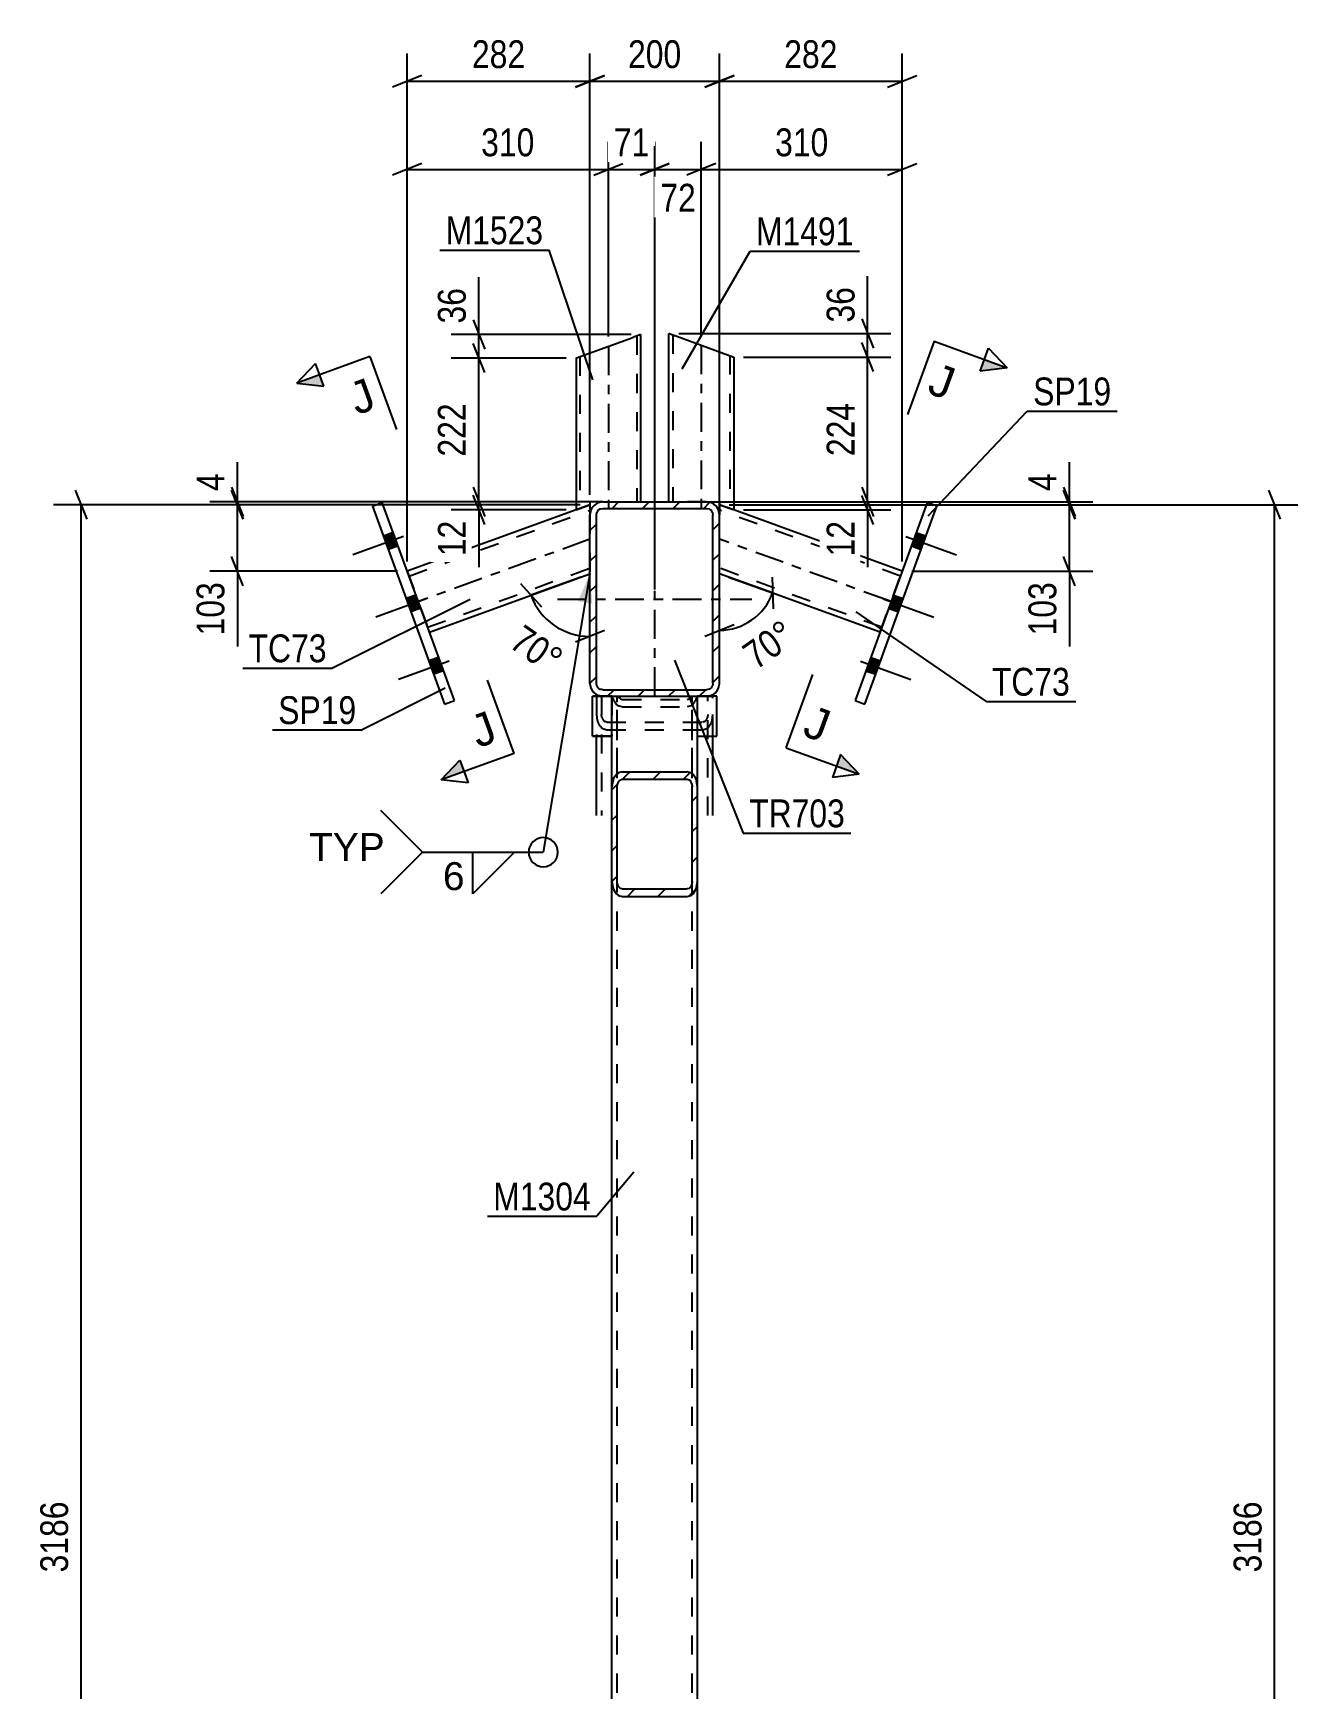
# Model space of a CAD drawing. Header units: millimetres. Extents: x -170 to 1019, y -677 to 164.
# Drawn here: x 110.1 to 240.2, y -506.6 to -336.2 of the extents above; entities that cross this region are included whole.
import ezdxf

# ---------------------------------------------------------------- set-up
doc = ezdxf.new("R2010")
doc.units = ezdxf.units.MM
doc.linetypes.add('DXK_LINE_DOT2', pattern=[3.9198, 1.9599, -1.9599])
doc.linetypes.add('DXK_LINE_DOT3', pattern=[5.9187, 2.979, -0.9799, 0.9799, -0.9799])
doc.styles.add('Arial', font='ARIAL.TTF', dxfattribs={"height": 0.2})
doc.styles.add('Arial Narrow', font='ARIALN.TTF', dxfattribs={"height": 0.2})

# ---------------------------------------------------------------- blocks, each defined once
blk = doc.blocks.new('Part-570387359-4447 - 4441')
at = {"color": 2, "linetype": 'Continuous'}
for p, q in [((165.97, -369.63), (171.77, -367.52)), ((172.57, -367.23), (171.77, -367.52)), ((172.57, -384.45), (172.57, -367.23)), ((165.91, -369.65), (165.97, -369.63)), ((165.91, -369.65), (165.91, -385.26)), ((167.34, -384.74), (165.91, -385.26)), ((168.67, -384.45), (167.34, -384.45)), ((167.34, -384.45), (167.34, -384.74))]:
    blk.add_line(p, q, dxfattribs=at)
at = {"color": 7, "linetype": 'DXK_LINE_DOT2'}
for p, q in [((172.17, -367.37), (172.17, -384.45)), ((166.31, -369.51), (166.34, -369.5)), ((166.31, -369.51), (166.31, -385.12)), ((168.67, -384.45), (172.57, -384.45))]:
    blk.add_line(p, q, dxfattribs=at)
at = {"color": 7, "linetype": 'DXK_LINE_DOT3'}
blk.add_line((169.24, -368.44), (169.24, -385.26), dxfattribs=at)
blk = doc.blocks.new('Bolt-570387359-4646 - 4441')
at = {"linetype": 'Continuous'}
for points in [[(200.91, -387.6), (200.41, -388.98), (201.41, -389.35), (201.92, -387.97)], [(200.91, -387.6), (200.41, -388.98), (201.41, -389.35), (201.92, -387.97)], [(200.91, -387.6), (200.41, -388.98), (201.41, -389.35), (201.92, -387.97)], [(198.58, -394.03), (198.07, -395.4), (199.08, -395.77), (199.58, -394.39)], [(198.58, -394.03), (198.07, -395.4), (199.08, -395.77), (199.58, -394.39)], [(196.24, -400.45), (195.74, -401.83), (196.74, -402.19), (197.24, -400.81)], [(196.24, -400.45), (195.74, -401.83), (196.74, -402.19), (197.24, -400.81)], [(196.24, -400.45), (195.74, -401.83), (196.74, -402.19), (197.24, -400.81)]]:
    blk.add_hatch(color=1, dxfattribs=at).paths.add_polyline_path(points)
at = {"color": 1, "linetype": 'Continuous'}
for p, q in [((199.85, -388), (205.05, -389.89)), ((199.85, -388), (205.05, -389.89)), ((199.85, -388), (205.05, -389.89)), ((200.91, -387.6), (201.92, -387.97)), ((200.91, -387.6), (201.92, -387.97)), ((200.91, -387.6), (201.92, -387.97)), ((200.41, -388.98), (201.41, -389.35)), ((200.41, -388.98), (201.41, -389.35)), ((200.41, -388.98), (201.41, -389.35)), ((197.51, -394.42), (202.71, -396.31)), ((197.51, -394.42), (202.71, -396.31)), ((198.58, -394.03), (199.58, -394.39)), ((198.58, -394.03), (199.58, -394.39)), ((198.07, -395.4), (199.08, -395.77)), ((198.07, -395.4), (199.08, -395.77)), ((195.17, -400.84), (200.37, -402.73)), ((195.17, -400.84), (200.37, -402.73)), ((195.17, -400.84), (200.37, -402.73)), ((195.74, -401.83), (196.74, -402.19)), ((195.74, -401.83), (196.74, -402.19)), ((195.74, -401.83), (196.74, -402.19)), ((196.24, -400.45), (197.24, -400.81)), ((196.24, -400.45), (197.24, -400.81)), ((196.24, -400.45), (197.24, -400.81))]:
    blk.add_line(p, q, dxfattribs=at)
blk = doc.blocks.new('Part-570387359-4462 - 4441')
at = {"color": 2, "linetype": 'Continuous'}
for p, q in [((175.47, -384.45), (175.47, -367.12)), ((175.47, -367.12), (175.53, -367.14)), ((175.53, -367.14), (175.71, -367.21)), ((175.71, -367.21), (176.27, -367.41)), ((176.27, -367.41), (182.14, -369.55)), ((182.14, -369.55), (182.14, -385.28)), ((179.34, -384.45), (180.67, -384.45)), ((180.67, -384.45), (180.67, -384.74)), ((180.67, -384.74), (182.08, -385.25)), ((182.14, -385.28), (182.08, -385.25))]:
    blk.add_line(p, q, dxfattribs=at)
at = {"color": 7, "linetype": 'DXK_LINE_DOT2'}
for p, q in [((175.71, -367.21), (176.12, -367.36)), ((175.87, -367.27), (175.87, -384.45)), ((175.87, -367.27), (175.9, -367.28)), ((175.96, -367.3), (176.27, -367.41)), ((181.74, -369.4), (181.74, -385.13)), ((179.34, -384.45), (175.47, -384.45))]:
    blk.add_line(p, q, dxfattribs=at)
at = {"color": 7, "linetype": 'DXK_LINE_DOT3'}
blk.add_line((178.8, -368.34), (178.8, -385.28), dxfattribs=at)
blk = doc.blocks.new('Part-570387359-4489 - 4441')
at = {"color": 7, "linetype": 'DXK_LINE_DOT2'}
for p, q in [((165.91, -385.26), (167.34, -384.74)), ((148.73, -392.08), (167.34, -385.31)), ((167.34, -385.78), (167.34, -391.84)), ((148.54, -391.58), (150.82, -397.85)), ((150.64, -397.35), (167.34, -391.27))]:
    blk.add_line(p, q, dxfattribs=at)
at = {"color": 2, "linetype": 'Continuous'}
for p, q in [((167.34, -384.74), (167.34, -385.78)), ((165.91, -385.26), (148.54, -391.58)), ((150.82, -397.85), (167.34, -391.84))]:
    blk.add_line(p, q, dxfattribs=at)
at = {"color": 7, "linetype": 'DXK_LINE_DOT3'}
blk.add_line((167.34, -388.29), (149.68, -394.71), dxfattribs=at)
blk = doc.blocks.new('Part-570387359-4499 - 4441')
at = {"linetype": 'Continuous'}
h = blk.add_hatch(dxfattribs=at)
h.set_pattern_fill('', scale=0.7, style=0, pattern_type=0)
h.set_pattern_definition([(45, (169.6049, -423.4937), (-1.57154, 1.57154), [])])
h.paths.add_polyline_path([(169.6, -413.76), (169.6, -423.49), (169.69, -424.09), (169.92, -424.59), (170.26, -424.93), (170.67, -425.05), (177.34, -425.05), (177.75, -424.93), (178.09, -424.59), (178.32, -424.09), (178.4, -423.49), (178.4, -413.76), (178.32, -413.17), (178.09, -412.66), (177.75, -412.32), (177.34, -412.21), (170.67, -412.21), (170.26, -412.32), (169.92, -412.66), (169.69, -413.17)])
h.paths.add_polyline_path([(170.29, -413.21), (170.47, -413.04), (170.67, -412.98), (177.34, -412.98), (177.54, -413.04), (177.72, -413.21), (177.83, -413.46), (177.87, -413.76), (177.87, -423.49), (177.83, -423.79), (177.72, -424.04), (177.54, -424.21), (177.34, -424.27), (170.67, -424.27), (170.47, -424.21), (170.29, -424.04), (170.18, -423.79), (170.14, -423.49), (170.14, -413.76), (170.18, -413.46)])
at = {"color": 2, "linetype": 'Continuous'}
for p, q in [((169.6, -413.76), (169.6, -404.45)), ((178.4, -413.76), (178.4, -404.45)), ((170.67, -412.21), (170.26, -412.32)), ((170.67, -412.21), (177.34, -412.21)), ((177.75, -412.32), (177.34, -412.21)), ((169.69, -413.17), (169.6, -413.76)), ((169.6, -423.49), (169.6, -413.76)), ((170.14, -413.76), (170.18, -413.46)), ((170.14, -423.49), (170.14, -413.76)), ((170.47, -413.04), (170.67, -412.98)), ((170.67, -412.98), (177.34, -412.98)), ((177.34, -412.98), (177.54, -413.04)), ((177.83, -413.46), (177.87, -413.76)), ((177.87, -423.49), (177.87, -413.76)), ((178.4, -413.76), (178.32, -413.17)), ((178.4, -423.49), (178.4, -413.76)), ((169.6, -423.49), (169.69, -424.09)), ((170.18, -423.79), (170.14, -423.49)), ((177.87, -423.49), (177.83, -423.79)), ((178.32, -424.09), (178.4, -423.49)), ((170.26, -424.93), (170.67, -425.05)), ((170.67, -424.27), (170.47, -424.21)), ((170.67, -424.27), (177.34, -424.27)), ((170.67, -425.05), (177.34, -425.05)), ((177.54, -424.21), (177.34, -424.27)), ((177.34, -425.05), (177.75, -424.93))]:
    blk.add_line(p, q, dxfattribs=at)
at = {"color": 7, "linetype": 'DXK_LINE_DOT2'}
for p, q in [((169.6, -404.45), (178.4, -404.45)), ((169.69, -404.59), (169.67, -404.45)), ((170.14, -423.49), (170.14, -404.45)), ((170.25, -404.45), (170.29, -404.55)), ((170.67, -405.55), (170.26, -405.43)), ((170.29, -404.55), (170.47, -404.71)), ((170.47, -404.71), (170.67, -404.77)), ((170.67, -404.77), (177.34, -404.77)), ((177.34, -404.77), (177.54, -404.71)), ((177.75, -405.43), (177.34, -405.55)), ((177.54, -404.71), (177.72, -404.55)), ((177.72, -404.55), (177.76, -404.45)), ((177.87, -423.49), (177.87, -404.45)), ((178.34, -404.45), (178.32, -404.59)), ((170.67, -405.55), (177.34, -405.55)), ((169.6, -423.49), (169.6, -413.76)), ((178.4, -423.49), (178.4, -413.76))]:
    blk.add_line(p, q, dxfattribs=at)
for centre, start, end in [((171.07, -404.27), 193.2949, 235.5336), ((176.94, -404.27), 304.4664, 346.7051)]:
    blk.add_arc(centre, 1.42, start, end, dxfattribs=at)
at = {"color": 2, "linetype": 'Continuous'}
for centre, radius, start, end in [((171.07, -413.49), 1.42, 124.4664, 166.7051), ((170.87, -413.63), 0.709, 124.4664, 166.7051), ((177.14, -413.63), 0.709, 13.2949, 55.5336), ((176.94, -413.49), 1.42, 13.2949, 55.5336), ((171.07, -423.76), 1.42, 193.2949, 235.5336), ((170.87, -423.63), 0.709, 193.2949, 235.5336), ((177.14, -423.63), 0.709, 304.4664, 346.7051), ((176.94, -423.76), 1.42, 304.4664, 346.7051)]:
    blk.add_arc(centre, radius, start, end, dxfattribs=at)
blk = doc.blocks.new('Part-570387359-4645 - 4441')
at = {"color": 2, "linetype": 'Continuous'}
for p, q in [((167.6, -404.45), (167.6, -404.45)), ((167.6, -404.45), (168.67, -404.45)), ((167.6, -408.55), (167.6, -404.45)), ((169.6, -408.55), (167.6, -408.55))]:
    blk.add_line(p, q, dxfattribs=at)
at = {"color": 7, "linetype": 'DXK_LINE_DOT2'}
for p, q in [((169.6, -404.45), (167.6, -404.45)), ((167.6, -404.45), (167.6, -404.45)), ((168.67, -404.45), (169.6, -404.45)), ((169.6, -404.45), (169.6, -404.45)), ((169.6, -404.45), (169.6, -408.55)), ((167.6, -408.55), (169.6, -408.55))]:
    blk.add_line(p, q, dxfattribs=at)
blk = doc.blocks.new('Part-570387359-4501 - 4441')
at = {"color": 7, "linetype": 'DXK_LINE_DOT2'}
for p, q in [((168, -404.45), (168.54, -404.45)), ((168, -404.45), (168, -408.55)), ((168.54, -404.45), (168.54, -416.71)), ((179.47, -416.71), (179.47, -404.45)), ((179.47, -404.45), (180, -404.45)), ((180, -408.55), (180, -404.45)), ((168, -406.33), (168.09, -406.93)), ((168.58, -406.63), (168.54, -406.33)), ((169.07, -407.11), (168.87, -407.05)), ((169.07, -407.11), (178.94, -407.11)), ((179.14, -407.05), (178.94, -407.11)), ((179.47, -406.33), (179.43, -406.63)), ((179.92, -406.93), (180, -406.33)), ((168.66, -407.77), (169.07, -407.89)), ((169.07, -407.89), (178.94, -407.89)), ((178.94, -407.89), (179.35, -407.77))]:
    blk.add_line(p, q, dxfattribs=at)
at = {"color": 2, "linetype": 'Continuous'}
for p, q in [((168, -416.71), (168, -408.55)), ((180, -416.71), (180, -408.55))]:
    blk.add_line(p, q, dxfattribs=at)
at = {"color": 7, "linetype": 'DXK_LINE_DOT2'}
for centre, radius, start, end in [((169.47, -406.6), 1.42, 193.2949, 235.5336), ((169.27, -406.47), 0.709, 193.2949, 235.5336), ((178.74, -406.47), 0.709, 304.4664, 346.7051), ((178.54, -406.6), 1.42, 304.4664, 346.7051)]:
    blk.add_arc(centre, radius, start, end, dxfattribs=at)
blk = doc.blocks.new('Part-570387359-4576 - 4441')
at = {"color": 2, "linetype": 'Continuous'}
for p, q in [((202.03, -384.53), (194.62, -404.89)), ((195.62, -405.26), (203.03, -384.9)), ((203.03, -384.9), (202.03, -384.53)), ((194.62, -404.89), (195.62, -405.26))]:
    blk.add_line(p, q, dxfattribs=at)
blk = doc.blocks.new('Part-570387359-4581 - 4441')
at = {"color": 2, "linetype": 'Continuous'}
for p, q in [((180.67, -384.74), (180.67, -385.78)), ((199.47, -391.58), (182.14, -385.28)), ((197.19, -397.85), (180.67, -391.84))]:
    blk.add_line(p, q, dxfattribs=at)
at = {"color": 7, "linetype": 'DXK_LINE_DOT2'}
for p, q in [((182.14, -385.28), (180.67, -384.74)), ((180.67, -384.74), (180.67, -385.07)), ((199.28, -392.08), (180.67, -385.31)), ((180.67, -391.84), (180.67, -385.78)), ((197.37, -397.35), (180.67, -391.27)), ((197.19, -397.85), (199.47, -391.58))]:
    blk.add_line(p, q, dxfattribs=at)
at = {"color": 7, "linetype": 'DXK_LINE_DOT3'}
blk.add_line((198.33, -394.71), (180.67, -388.29), dxfattribs=at)
blk = doc.blocks.new('Part-570387359-4613 - 4441')
at = {"color": 7, "linetype": 'DXK_LINE_DOT2'}
for p, q in [((180.4, -404.45), (178.4, -404.45)), ((178.4, -404.45), (178.4, -404.45)), ((179.34, -404.45), (178.4, -404.45)), ((178.4, -408.55), (178.4, -404.45)), ((180.4, -404.45), (180.4, -404.45)), ((178.4, -408.55), (180.4, -408.55))]:
    blk.add_line(p, q, dxfattribs=at)
at = {"color": 2, "linetype": 'Continuous'}
for p, q in [((180.4, -404.45), (179.34, -404.45)), ((180.4, -404.45), (180.4, -404.45)), ((180.4, -408.55), (180.4, -404.45)), ((178.4, -408.55), (180.4, -408.55))]:
    blk.add_line(p, q, dxfattribs=at)
blk = doc.blocks.new('Part-570387359-4639 - 4441')
at = {"linetype": 'Continuous'}
h = blk.add_hatch(dxfattribs=at)
h.set_pattern_fill('', scale=0.7, style=0, pattern_type=0)
h.set_pattern_definition([(45, (167.3382, -403.1178), (-1.57154, 1.57154), [])])
h.paths.add_polyline_path([(167.34, -385.78), (167.34, -403.12), (167.44, -403.63), (167.73, -404.06), (168.16, -404.35), (168.67, -404.45), (179.34, -404.45), (179.85, -404.35), (180.28, -404.06), (180.57, -403.63), (180.67, -403.12), (180.67, -385.78), (180.57, -385.27), (180.28, -384.84), (179.85, -384.55), (179.34, -384.45), (168.67, -384.45), (168.16, -384.55), (167.73, -384.84), (167.44, -385.27)])
h.paths.add_polyline_path([(168.2, -385.31), (168.42, -385.17), (168.67, -385.12), (179.34, -385.12), (179.59, -385.17), (179.81, -385.31), (179.95, -385.53), (180, -385.78), (180, -403.12), (179.95, -403.37), (179.81, -403.59), (179.59, -403.73), (179.34, -403.78), (168.67, -403.78), (168.42, -403.73), (168.2, -403.59), (168.06, -403.37), (168, -403.12), (168, -385.78), (168.06, -385.53)])
at = {"color": 2, "linetype": 'Continuous'}
for p, q in [((168.67, -384.45), (168.16, -384.55)), ((168.67, -384.45), (179.34, -384.45)), ((179.85, -384.55), (179.34, -384.45)), ((167.44, -385.27), (167.34, -385.78)), ((167.34, -403.12), (167.34, -385.78)), ((168, -385.78), (168.06, -385.53)), ((168, -403.12), (168, -385.78)), ((168.42, -385.17), (168.67, -385.12)), ((168.67, -385.12), (179.34, -385.12)), ((179.34, -385.12), (179.59, -385.17)), ((179.95, -385.53), (180, -385.78)), ((180, -403.12), (180, -385.78)), ((180.67, -385.78), (180.57, -385.27)), ((180.67, -403.12), (180.67, -385.78)), ((167.34, -403.12), (167.44, -403.63)), ((168.06, -403.37), (168, -403.12)), ((168.67, -403.78), (168.42, -403.73)), ((179.59, -403.73), (179.34, -403.78)), ((180, -403.12), (179.95, -403.37)), ((180.57, -403.63), (180.67, -403.12)), ((168.16, -404.35), (168.67, -404.45)), ((168.67, -403.78), (179.34, -403.78)), ((168.67, -404.45), (179.34, -404.45)), ((179.34, -404.45), (179.85, -404.35))]:
    blk.add_line(p, q, dxfattribs=at)
at = {"color": 7, "linetype": 'DXK_LINE_DOT3'}
for p, q in [((174, -404.45), (174, -384.45)), ((164, -394.45), (184, -394.45))]:
    blk.add_line(p, q, dxfattribs=at)
at = {"color": 2, "linetype": 'Continuous'}
for centre, radius, start, end in [((168.67, -385.78), 1.33, 112.5, 157.5), ((179.34, -385.78), 1.33, 22.5, 67.5), ((168.67, -385.78), 0.667, 112.5, 157.5), ((179.34, -385.78), 0.667, 22.5, 67.5), ((168.67, -403.12), 1.33, 202.5, 247.5), ((168.67, -403.12), 0.667, 202.5, 247.5), ((179.34, -403.12), 0.667, 292.5, 337.5), ((179.34, -403.12), 1.33, 292.5, 337.5)]:
    blk.add_arc(centre, radius, start, end, dxfattribs=at)
blk = doc.blocks.new('Part-570387359-4665 - 4441')
at = {"color": 7, "linetype": 'DXK_LINE_DOT2'}
for p, q in [((169.6, -404.45), (178.4, -404.45)), ((169.6, -423.49), (169.6, -404.45)), ((170.14, -597.12), (170.14, -404.45)), ((177.87, -597.12), (177.87, -404.45)), ((178.4, -423.49), (178.4, -404.45))]:
    blk.add_line(p, q, dxfattribs=at)
at = {"color": 2, "linetype": 'Continuous'}
for p, q in [((169.6, -578.08), (169.6, -423.49)), ((178.4, -578.08), (178.4, -423.49))]:
    blk.add_line(p, q, dxfattribs=at)
blk = doc.blocks.new('Part-570387359-4689 - 4441')
at = {"color": 2, "linetype": 'Continuous'}
for p, q in [((144.98, -384.9), (145.98, -384.53)), ((144.98, -384.9), (152.39, -405.26)), ((153.39, -404.89), (145.98, -384.53)), ((152.39, -405.26), (153.39, -404.89))]:
    blk.add_line(p, q, dxfattribs=at)
blk = doc.blocks.new('Bolt-570387359-4690 - 4441')
at = {"linetype": 'Continuous'}
for points in [[(147.6, -388.98), (147.1, -387.6), (146.09, -387.97), (146.6, -389.35)], [(147.6, -388.98), (147.1, -387.6), (146.09, -387.97), (146.6, -389.35)], [(147.6, -388.98), (147.1, -387.6), (146.09, -387.97), (146.6, -389.35)], [(149.94, -395.4), (149.43, -394.03), (148.43, -394.39), (148.93, -395.77)], [(149.94, -395.4), (149.43, -394.03), (148.43, -394.39), (148.93, -395.77)], [(152.27, -401.82), (151.77, -400.45), (150.77, -400.81), (151.27, -402.19)], [(152.27, -401.82), (151.77, -400.45), (150.77, -400.81), (151.27, -402.19)], [(152.27, -401.82), (151.77, -400.45), (150.77, -400.81), (151.27, -402.19)]]:
    blk.add_hatch(color=1, dxfattribs=at).paths.add_polyline_path(points)
at = {"color": 1, "linetype": 'Continuous'}
for p, q in [((148.16, -388), (142.96, -389.89)), ((148.16, -388), (142.96, -389.89)), ((148.16, -388), (142.96, -389.89)), ((147.1, -387.6), (146.09, -387.97)), ((147.1, -387.6), (146.09, -387.97)), ((147.1, -387.6), (146.09, -387.97)), ((147.6, -388.98), (146.6, -389.35)), ((147.6, -388.98), (146.6, -389.35)), ((147.6, -388.98), (146.6, -389.35)), ((150.5, -394.42), (145.3, -396.31)), ((150.5, -394.42), (145.3, -396.31)), ((149.43, -394.03), (148.43, -394.39)), ((149.43, -394.03), (148.43, -394.39)), ((149.94, -395.4), (148.93, -395.77)), ((149.94, -395.4), (148.93, -395.77)), ((152.84, -400.84), (147.64, -402.73)), ((152.84, -400.84), (147.64, -402.73)), ((152.84, -400.84), (147.64, -402.73)), ((151.77, -400.45), (150.77, -400.81)), ((151.77, -400.45), (150.77, -400.81)), ((151.77, -400.45), (150.77, -400.81)), ((152.27, -401.82), (151.27, -402.19)), ((152.27, -401.82), (151.27, -402.19)), ((152.27, -401.82), (151.27, -402.19))]:
    blk.add_line(p, q, dxfattribs=at)
blk = doc.blocks.new('StraightDimension-570387359-4762 - 4441')
at = {"color": 7, "linetype": 'Continuous'}
for p, q in [((148.54, -390.58), (148.54, -338.32)), ((167.34, -383.74), (167.34, -338.32)), ((150.04, -340.57), (147.04, -341.77)), ((165.84, -341.77), (168.84, -340.57)), ((148.54, -341.17), (167.34, -341.17))]:
    blk.add_line(p, q, dxfattribs=at)
at = {"color": 0}
blk.add_wipeout([(161.28, -340.42), (161.28, -336.22), (154.6, -336.22), (154.6, -340.42)], dxfattribs=at)
at = {"color": 3, "style": 'Arial Narrow'}
blk.add_text('282', height=2.863, dxfattribs=at).set_placement((155.2, -339.82))
blk = doc.blocks.new('StraightDimension-570387359-4778 - 4441')
at = {"color": 7, "linetype": 'Continuous'}
for p, q in [((167.34, -383.74), (167.34, -338.32)), ((180.67, -385.05), (180.67, -338.32)), ((168.84, -340.57), (165.84, -341.77)), ((179.17, -341.77), (182.17, -340.57)), ((167.34, -341.17), (180.67, -341.17))]:
    blk.add_line(p, q, dxfattribs=at)
at = {"color": 0}
blk.add_wipeout([(177.35, -340.42), (177.35, -336.22), (170.66, -336.22), (170.66, -340.42)], dxfattribs=at)
at = {"color": 3, "style": 'Arial Narrow'}
blk.add_text('200', height=2.863, dxfattribs=at).set_placement((171.26, -339.82))
blk = doc.blocks.new('StraightDimension-570387359-4794 - 4441')
at = {"color": 7, "linetype": 'Continuous'}
for p, q in [((180.67, -385.05), (180.67, -338.32)), ((199.47, -390.58), (199.47, -338.32)), ((182.17, -340.57), (179.17, -341.77)), ((197.97, -341.77), (200.97, -340.57)), ((180.67, -341.17), (199.47, -341.17))]:
    blk.add_line(p, q, dxfattribs=at)
at = {"color": 0}
blk.add_wipeout([(193.41, -340.42), (193.41, -336.22), (186.73, -336.22), (186.73, -340.42)], dxfattribs=at)
at = {"color": 3, "style": 'Arial Narrow'}
blk.add_text('282', height=2.863, dxfattribs=at).set_placement((187.33, -339.82))
blk = doc.blocks.new('AngleDimension-570387359-4828 - 4441')
at = {"color": 7, "linetype": 'Continuous'}
for p, q in [((160.19, -392.84), (162.35, -395.25)), ((161.27, -394.04), (167.34, -391.84)), ((166.4, -392.18), (161.27, -394.04)), ((167.34, -398.29), (167.34, -391.84)), ((168.84, -397.69), (165.84, -398.89))]:
    blk.add_line(p, q, dxfattribs=at)
blk.add_arc((167.34, -391.84), 6.46, 200, 270, dxfattribs=at)
at = {"color": 0}
blk.add_wipeout([(163.36, -403.15), (165.76, -399.71), (160.47, -396.01), (158.06, -399.45)], dxfattribs=at)
at = {"color": 3, "style": 'Arial Narrow'}
blk.add_text('70°', height=2.863, rotation=-35.002, dxfattribs=at).set_placement((158.9, -399.3))
blk = doc.blocks.new('StraightDimension-570387359-4832 - 4441')
at = {"color": 7, "linetype": 'Continuous'}
for p, q in [((130.48, -382.95), (131.68, -385.95)), ((131.68, -386.24), (130.48, -383.24)), ((167.94, -384.45), (128.23, -384.45)), ((166.34, -384.74), (128.23, -384.74)), ((131.08, -384.74), (131.08, -384.45))]:
    blk.add_line(p, q, dxfattribs=at)
at = {"color": 0}
blk.add_wipeout([(130.33, -380.9), (126.13, -380.9), (126.13, -383.93), (130.33, -383.93)], dxfattribs=at)
at = {"color": 7, "linetype": 'Continuous'}
blk.add_line((131.08, -384.45), (131.08, -380.37), dxfattribs=at)
blk.add_line((131.08, -384.45), (131.08, -380.37), dxfattribs=at)
at = {"color": 3, "style": 'Arial Narrow'}
blk.add_text('4', height=2.86, rotation=90.0002, dxfattribs=at).set_placement((129.73, -383.33))
blk = doc.blocks.new('StraightDimension-570387359-4854 - 4441')
at = {"color": 7, "linetype": 'Continuous'}
for p, q in [((130.48, -383.24), (131.68, -386.24)), ((166.34, -384.74), (128.23, -384.74)), ((131.08, -391.58), (131.08, -384.74)), ((131.68, -393.08), (130.48, -390.08)), ((147.54, -391.58), (128.23, -391.58))]:
    blk.add_line(p, q, dxfattribs=at)
at = {"color": 0}
blk.add_wipeout([(130.33, -392.11), (126.13, -392.11), (126.13, -398.79), (130.33, -398.79)], dxfattribs=at)
at = {"color": 7, "linetype": 'Continuous'}
blk.add_line((131.08, -391.58), (131.08, -399.32), dxfattribs=at)
blk.add_line((131.08, -391.58), (131.08, -399.32), dxfattribs=at)
at = {"color": 3, "style": 'Arial Narrow'}
blk.add_text('103', height=2.863, rotation=90.0002, dxfattribs=at).set_placement((129.73, -398.19))
blk = doc.blocks.new('StraightDimension-570387359-4900 - 4441')
at = {"color": 7, "linetype": 'Continuous'}
for p, q in [((238.38, -386.24), (237.18, -383.24)), ((181.67, -384.74), (240.18, -384.74)), ((237.78, -597.12), (237.78, -384.74))]:
    blk.add_line(p, q, dxfattribs=at)
at = {"color": 0}
blk.add_wipeout([(237.03, -486.67), (232.83, -486.67), (232.83, -495.19), (237.03, -495.19)], dxfattribs=at)
at = {"color": 3, "style": 'Arial Narrow'}
blk.add_text('3186', height=2.863, rotation=90.0002, dxfattribs=at).set_placement((236.43, -494.59))
blk = doc.blocks.new('AngleDimension-570387359-4928 - 4441')
at = {"color": 7, "linetype": 'Continuous'}
for p, q in [((186.13, -393.82), (180.67, -391.84)), ((180.67, -397.65), (180.67, -391.84)), ((181.61, -392.18), (186.13, -393.82)), ((186.08, -392.21), (186.18, -395.44)), ((179.17, -398.25), (182.17, -397.05))]:
    blk.add_line(p, q, dxfattribs=at)
blk.add_arc((180.67, -391.84), 5.81, 270, 340, dxfattribs=at)
at = {"color": 0}
blk.add_wipeout([(189.58, -398.92), (187.17, -395.48), (181.88, -399.19), (184.29, -402.63)], dxfattribs=at)
at = {"color": 3, "style": 'Arial Narrow'}
blk.add_text('70°', height=2.863, rotation=35.002, dxfattribs=at).set_placement((184.43, -401.79))
blk = doc.blocks.new('StraightDimension-570387359-4932 - 4441')
at = {"color": 7, "linetype": 'Continuous'}
for p, q in [((216.07, -383.24), (217.27, -386.24)), ((181.67, -384.74), (219.07, -384.74)), ((216.67, -391.58), (216.67, -384.74)), ((217.27, -393.08), (216.07, -390.08)), ((200.47, -391.58), (219.07, -391.58))]:
    blk.add_line(p, q, dxfattribs=at)
at = {"color": 0}
blk.add_wipeout([(215.92, -392.11), (211.72, -392.11), (211.72, -398.79), (215.92, -398.79)], dxfattribs=at)
at = {"color": 7, "linetype": 'Continuous'}
blk.add_line((216.67, -391.58), (216.67, -399.32), dxfattribs=at)
blk.add_line((216.67, -391.58), (216.67, -399.32), dxfattribs=at)
at = {"color": 3, "style": 'Arial Narrow'}
blk.add_text('103', height=2.863, rotation=90.0002, dxfattribs=at).set_placement((215.32, -398.19))
blk = doc.blocks.new('StraightDimension-570387359-4948 - 4441')
at = {"color": 7, "linetype": 'Continuous'}
for p, q in [((216.07, -382.95), (217.27, -385.95)), ((217.27, -386.24), (216.07, -383.24)), ((180.07, -384.45), (219.07, -384.45)), ((181.67, -384.74), (219.07, -384.74)), ((216.67, -384.74), (216.67, -384.45))]:
    blk.add_line(p, q, dxfattribs=at)
at = {"color": 0}
blk.add_wipeout([(215.92, -380.9), (211.72, -380.9), (211.72, -383.93), (215.92, -383.93)], dxfattribs=at)
at = {"color": 7, "linetype": 'Continuous'}
blk.add_line((216.67, -384.45), (216.67, -380.37), dxfattribs=at)
blk.add_line((216.67, -384.45), (216.67, -380.37), dxfattribs=at)
at = {"color": 3, "style": 'Arial Narrow'}
blk.add_text('4', height=2.86, rotation=90.0002, dxfattribs=at).set_placement((215.32, -383.33))
blk = doc.blocks.new('StraightDimension-570387359-5230 - 4441')
at = {"color": 7, "linetype": 'Continuous'}
for p, q in [((148.54, -390.58), (148.54, -347.39)), ((169.24, -367.44), (169.24, -347.39)), ((150.04, -349.64), (147.04, -350.84)), ((148.54, -350.24), (169.24, -350.24)), ((167.74, -350.84), (170.74, -349.64))]:
    blk.add_line(p, q, dxfattribs=at)
at = {"color": 0}
blk.add_wipeout([(162.24, -349.49), (162.24, -345.29), (155.55, -345.29), (155.55, -349.49)], dxfattribs=at)
at = {"color": 3, "style": 'Arial Narrow'}
blk.add_text('310', height=2.863, dxfattribs=at).set_placement((156.15, -348.89))
blk = doc.blocks.new('StraightDimension-570387359-5240 - 4441')
at = {"color": 7, "linetype": 'Continuous'}
for p, q in [((169.24, -367.44), (169.24, -347.39)), ((174, -393.45), (174, -347.39)), ((167.74, -350.84), (170.74, -349.64)), ((169.24, -350.24), (174, -350.24)), ((175.5, -349.64), (172.5, -350.84))]:
    blk.add_line(p, q, dxfattribs=at)
at = {"color": 0}
blk.add_wipeout([(174.05, -349.49), (174.05, -345.29), (169.2, -345.29), (169.2, -349.49)], dxfattribs=at)
at = {"color": 3, "style": 'Arial Narrow'}
blk.add_text('71', height=2.863, dxfattribs=at).set_placement((169.8, -348.89))
blk = doc.blocks.new('StraightDimension-570387359-5257 - 4441')
at = {"color": 7, "linetype": 'Continuous'}
for p, q in [((174, -393.45), (174, -347.84)), ((178.8, -367.44), (178.8, -347.84)), ((172.5, -350.84), (175.5, -349.64)), ((174, -350.24), (178.8, -350.24)), ((180.3, -349.64), (177.3, -350.84))]:
    blk.add_line(p, q, dxfattribs=at)
at = {"color": 0}
blk.add_wipeout([(178.83, -355.19), (178.83, -350.99), (173.98, -350.99), (173.98, -355.19)], dxfattribs=at)
at = {"color": 3, "style": 'Arial Narrow'}
blk.add_text('72', height=2.863, dxfattribs=at).set_placement((174.58, -354.59))
blk = doc.blocks.new('StraightDimension-570387359-5274 - 4441')
at = {"color": 7, "linetype": 'Continuous'}
for p, q in [((178.8, -367.44), (178.8, -347.39)), ((199.47, -390.58), (199.47, -347.39)), ((180.3, -349.64), (177.3, -350.84)), ((178.8, -350.24), (199.47, -350.24)), ((197.97, -350.84), (200.97, -349.64))]:
    blk.add_line(p, q, dxfattribs=at)
at = {"color": 0}
blk.add_wipeout([(192.48, -349.49), (192.48, -345.29), (185.79, -345.29), (185.79, -349.49)], dxfattribs=at)
at = {"color": 3, "style": 'Arial Narrow'}
blk.add_text('310', height=2.863, dxfattribs=at).set_placement((186.39, -348.89))
blk = doc.blocks.new('StraightDimension-570387359-5285 - 4441')
at = {"color": 7, "linetype": 'Continuous'}
for p, q in [((155.31, -382.95), (156.51, -385.95)), ((167.94, -384.45), (153.06, -384.45)), ((156.51, -386.76), (155.31, -383.76)), ((155.91, -385.26), (155.91, -384.45)), ((164.91, -385.26), (153.06, -385.26))]:
    blk.add_line(p, q, dxfattribs=at)
at = {"color": 0}
blk.add_wipeout([(155.16, -385.79), (150.96, -385.79), (150.96, -390.64), (155.16, -390.64)], dxfattribs=at)
at = {"color": 7, "linetype": 'Continuous'}
blk.add_line((155.91, -385.26), (155.91, -391.17), dxfattribs=at)
blk.add_line((155.91, -385.26), (155.91, -391.17), dxfattribs=at)
at = {"color": 3, "style": 'Arial Narrow'}
blk.add_text('12', height=2.863, rotation=90.0002, dxfattribs=at).set_placement((154.56, -390.04))
blk = doc.blocks.new('StraightDimension-570387359-5304 - 4441')
at = {"color": 7, "linetype": 'Continuous'}
for p, q in [((164.91, -369.65), (153.06, -369.65)), ((156.51, -371.15), (155.31, -368.15)), ((155.91, -384.45), (155.91, -369.65)), ((155.31, -382.95), (156.51, -385.95)), ((167.94, -384.45), (153.06, -384.45))]:
    blk.add_line(p, q, dxfattribs=at)
at = {"color": 0}
blk.add_wipeout([(155.16, -373.71), (150.96, -373.71), (150.96, -380.39), (155.16, -380.39)], dxfattribs=at)
at = {"color": 3, "style": 'Arial Narrow'}
blk.add_text('222', height=2.863, rotation=90.0002, dxfattribs=at).set_placement((154.56, -379.79))
blk = doc.blocks.new('StraightDimension-570387359-5327 - 4441')
at = {"color": 7, "linetype": 'Continuous'}
for p, q in [((155.31, -365.73), (156.51, -368.73)), ((171.57, -367.23), (153.06, -367.23)), ((155.91, -369.65), (155.91, -367.23)), ((164.91, -369.65), (153.06, -369.65)), ((156.51, -371.15), (155.31, -368.15))]:
    blk.add_line(p, q, dxfattribs=at)
at = {"color": 0}
blk.add_wipeout([(155.16, -361.85), (150.96, -361.85), (150.96, -366.7), (155.16, -366.7)], dxfattribs=at)
at = {"color": 7, "linetype": 'Continuous'}
blk.add_line((155.91, -367.23), (155.91, -361.32), dxfattribs=at)
blk.add_line((155.91, -367.23), (155.91, -361.32), dxfattribs=at)
at = {"color": 3, "style": 'Arial Narrow'}
blk.add_text('36', height=2.863, rotation=90.0002, dxfattribs=at).set_placement((154.56, -366.1))
blk = doc.blocks.new('StraightDimension-570387359-5348 - 4441')
at = {"color": 7, "linetype": 'Continuous'}
for p, q in [((195.31, -382.95), (196.51, -385.95)), ((180.07, -384.45), (198.31, -384.45)), ((196.51, -386.78), (195.31, -383.78)), ((195.91, -385.28), (195.91, -384.45)), ((183.14, -385.28), (198.31, -385.28))]:
    blk.add_line(p, q, dxfattribs=at)
at = {"color": 0}
blk.add_wipeout([(195.16, -385.8), (190.96, -385.8), (190.96, -390.66), (195.16, -390.66)], dxfattribs=at)
at = {"color": 7, "linetype": 'Continuous'}
blk.add_line((195.91, -385.28), (195.91, -391.18), dxfattribs=at)
blk.add_line((195.91, -385.28), (195.91, -391.18), dxfattribs=at)
at = {"color": 3, "style": 'Arial Narrow'}
blk.add_text('12', height=2.863, rotation=90.0002, dxfattribs=at).set_placement((194.56, -390.06))
blk = doc.blocks.new('StraightDimension-570387359-5367 - 4441')
at = {"color": 7, "linetype": 'Continuous'}
for p, q in [((183.14, -369.55), (198.31, -369.55)), ((196.51, -371.05), (195.31, -368.05)), ((195.91, -384.45), (195.91, -369.55)), ((195.31, -382.95), (196.51, -385.95)), ((180.07, -384.45), (198.31, -384.45))]:
    blk.add_line(p, q, dxfattribs=at)
at = {"color": 0}
blk.add_wipeout([(195.16, -373.66), (190.96, -373.66), (190.96, -380.34), (195.16, -380.34)], dxfattribs=at)
at = {"color": 3, "style": 'Arial Narrow'}
blk.add_text('224', height=2.863, rotation=90.0002, dxfattribs=at).set_placement((194.56, -379.74))
blk = doc.blocks.new('StraightDimension-570387359-5390 - 4441')
at = {"color": 7, "linetype": 'Continuous'}
for p, q in [((195.31, -365.62), (196.51, -368.62)), ((176.47, -367.12), (198.31, -367.12)), ((195.91, -369.55), (195.91, -367.12)), ((183.14, -369.55), (198.31, -369.55)), ((196.51, -371.05), (195.31, -368.05))]:
    blk.add_line(p, q, dxfattribs=at)
at = {"color": 0}
blk.add_wipeout([(195.16, -361.74), (190.96, -361.74), (190.96, -366.6), (195.16, -366.6)], dxfattribs=at)
at = {"color": 7, "linetype": 'Continuous'}
blk.add_line((195.91, -367.12), (195.91, -361.22), dxfattribs=at)
blk.add_line((195.91, -367.12), (195.91, -361.22), dxfattribs=at)
at = {"color": 3, "style": 'Arial Narrow'}
blk.add_text('36', height=2.863, rotation=90.0002, dxfattribs=at).set_placement((194.56, -366))
blk = doc.blocks.new('StraightDimension-570387359-19141 - 4441')
at = {"color": 7, "linetype": 'Continuous'}
for p, q in [((115.6, -386.24), (114.4, -383.24)), ((166.34, -384.74), (112.15, -384.74)), ((115, -597.12), (115, -384.74))]:
    blk.add_line(p, q, dxfattribs=at)
at = {"color": 0}
blk.add_wipeout([(114.25, -486.67), (110.05, -486.67), (110.05, -495.19), (114.25, -495.19)], dxfattribs=at)
at = {"color": 3, "style": 'Arial Narrow'}
blk.add_text('3186', height=2.863, rotation=90.0002, dxfattribs=at).set_placement((113.65, -494.59))
blk = doc.blocks.new('Mark-570387359-4443 - 4441')
at = {"color": 0}
blk.add_wipeout([(162.54, -357.94), (162.54, -354.94), (152.49, -354.94), (152.49, -357.94)], dxfattribs=at)
blk.add_wipeout([(162.54, -357.94), (162.54, -354.94), (152.49, -354.94), (152.49, -357.94)], dxfattribs=at)
at = {"color": 30, "linetype": 'Continuous'}
for p in [(151.89, -358.54), (167.65, -371.9)]:
    blk.add_line(p, (163.14, -358.54), dxfattribs=at)
at = {"color": 3, "style": 'Arial Narrow'}
blk.add_text('M1523', height=2.863, dxfattribs=at).set_placement((152.49, -357.94))
blk = doc.blocks.new('Mark-570387359-4458 - 4441')
at = {"color": 0}
blk.add_wipeout([(194.48, -358.05), (194.48, -355.05), (184.42, -355.05), (184.42, -358.05)], dxfattribs=at)
blk.add_wipeout([(194.48, -358.05), (194.48, -355.05), (184.42, -355.05), (184.42, -358.05)], dxfattribs=at)
at = {"color": 30, "linetype": 'Continuous'}
for p, q in [((176.82, -370.77), (183.82, -358.65)), ((183.82, -358.65), (195.08, -358.65))]:
    blk.add_line(p, q, dxfattribs=at)
at = {"color": 3, "style": 'Arial Narrow'}
blk.add_text('M1491', height=2.863, dxfattribs=at).set_placement((184.42, -358.05))
blk = doc.blocks.new('Mark-570387359-4485 - 4441')
at = {"color": 0}
blk.add_wipeout([(140.26, -400.95), (140.26, -397.95), (132.22, -397.95), (132.22, -400.95)], dxfattribs=at)
blk.add_wipeout([(140.26, -400.95), (140.26, -397.95), (132.22, -397.95), (132.22, -400.95)], dxfattribs=at)
at = {"color": 30, "linetype": 'Continuous'}
for p in [(155.02, -394.5), (131.62, -401.55)]:
    blk.add_line(p, (140.86, -401.55), dxfattribs=at)
at = {"color": 3, "style": 'Arial Narrow'}
blk.add_text('TC73', height=2.863, dxfattribs=at).set_placement((132.22, -400.95))
blk = doc.blocks.new('Mark-570387359-4577 - 4441')
at = {"color": 0}
blk.add_wipeout([(216.72, -404.39), (216.72, -401.39), (208.69, -401.39), (208.69, -404.39)], dxfattribs=at)
blk.add_wipeout([(216.72, -404.39), (216.72, -401.39), (208.69, -401.39), (208.69, -404.39)], dxfattribs=at)
at = {"color": 30, "linetype": 'Continuous'}
for p, q in [((194.68, -395.76), (208.09, -404.99)), ((208.09, -404.99), (217.32, -404.99))]:
    blk.add_line(p, q, dxfattribs=at)
at = {"color": 3, "style": 'Arial Narrow'}
blk.add_text('TC73', height=2.863, dxfattribs=at).set_placement((208.69, -404.39))
blk = doc.blocks.new('SectionMark-570387359-5416 - 4441')
at = {"linetype": 'Continuous'}
for points in [[(139.52, -371.37), (139.95, -372.55), (137.17, -372.23)], [(153.95, -411.02), (154.38, -412.2), (152.03, -413.05)]]:
    blk.add_hatch(color=6, dxfattribs=at).paths.add_polyline_path(points)
at = {"color": 6, "linetype": 'Continuous'}
for p, q in [((137.17, -372.23), (139.09, -370.2)), ((139.95, -372.55), (139.09, -370.2)), ((137.17, -372.23), (139.95, -372.55)), ((152.03, -413.05), (153.95, -411.02)), ((153.95, -411.02), (154.81, -413.37)), ((154.81, -413.37), (152.03, -413.05))]:
    blk.add_line(p, q, dxfattribs=at)
at = {"color": 0, "linetype": 'Continuous'}
for points in [[(145.55, -374.77), (144.35, -371.48), (142.15, -372.28), (143.35, -375.56)], [(158.01, -409.01), (156.81, -405.73), (154.62, -406.52), (155.82, -409.81)]]:
    blk.add_wipeout(points, dxfattribs=at)
at = {"color": 6, "linetype": 'Continuous'}
for p, q in [((144.69, -369.49), (137.17, -372.23)), ((144.69, -369.49), (147.43, -377.01)), ((159.55, -410.32), (156.81, -402.8)), ((159.55, -410.32), (152.03, -413.05))]:
    blk.add_line(p, q, dxfattribs=at)
at = {"color": 3, "linetype": 'Continuous', "style": 'Arial'}
for p in [(143.35, -375.56), (155.82, -409.81)]:
    blk.add_text('J', height=3.34, rotation=20.002, dxfattribs=at).set_placement(p)
blk = doc.blocks.new('Mark-570387359-4572 - 4441')
at = {"color": 0}
blk.add_wipeout([(220.98, -374.52), (220.98, -371.52), (212.94, -371.52), (212.94, -374.52)], dxfattribs=at)
blk.add_wipeout([(220.98, -374.52), (220.98, -371.52), (212.94, -371.52), (212.94, -374.52)], dxfattribs=at)
at = {"color": 30, "linetype": 'Continuous'}
for p, q in [((202.13, -385.9), (212.34, -375.12)), ((212.34, -375.12), (221.58, -375.12))]:
    blk.add_line(p, q, dxfattribs=at)
at = {"color": 3, "style": 'Arial Narrow'}
blk.add_text('SP19', height=2.863, dxfattribs=at).set_placement((212.94, -374.52))
blk = doc.blocks.new('Mark-570387359-4635 - 4441')
at = {"color": 0}
blk.add_wipeout([(193.58, -417.93), (193.58, -414.93), (183.72, -414.93), (183.72, -417.93)], dxfattribs=at)
blk.add_wipeout([(193.58, -417.93), (193.58, -414.93), (183.72, -414.93), (183.72, -417.93)], dxfattribs=at)
at = {"color": 30, "linetype": 'Continuous'}
for p, q in [((176.03, -400.73), (183.12, -418.53)), ((183.12, -418.53), (194.18, -418.53))]:
    blk.add_line(p, q, dxfattribs=at)
at = {"color": 3, "style": 'Arial Narrow'}
blk.add_text('TR703', height=2.863, dxfattribs=at).set_placement((183.72, -417.93))
blk = doc.blocks.new('Mark-570387359-4661 - 4441')
at = {"color": 0}
blk.add_wipeout([(167.44, -457.35), (167.44, -454.35), (157.39, -454.35), (157.39, -457.35)], dxfattribs=at)
blk.add_wipeout([(167.44, -457.35), (167.44, -454.35), (157.39, -454.35), (157.39, -457.35)], dxfattribs=at)
at = {"color": 30, "linetype": 'Continuous'}
for p in [(171.86, -453.42), (156.79, -457.95)]:
    blk.add_line(p, (168.04, -457.95), dxfattribs=at)
at = {"color": 3, "style": 'Arial Narrow'}
blk.add_text('M1304', height=2.863, dxfattribs=at).set_placement((157.39, -457.35))
blk = doc.blocks.new('Mark-570387359-4685 - 4441')
at = {"color": 0}
blk.add_wipeout([(143.31, -407.31), (143.31, -404.31), (135.27, -404.31), (135.27, -407.31)], dxfattribs=at)
blk.add_wipeout([(143.31, -407.31), (143.31, -404.31), (135.27, -404.31), (135.27, -407.31)], dxfattribs=at)
at = {"color": 30, "linetype": 'Continuous'}
for p in [(152.43, -403.63), (134.67, -407.91)]:
    blk.add_line(p, (143.91, -407.91), dxfattribs=at)
at = {"color": 3, "style": 'Arial Narrow'}
blk.add_text('SP19', height=2.863, dxfattribs=at).set_placement((135.27, -407.31))
blk = doc.blocks.new('SectionMark-570387359-5414 - 4441')
at = {"linetype": 'Continuous'}
for points in [[(207.49, -370.99), (207.92, -369.81), (210.27, -370.67)], [(192.7, -411.62), (193.13, -410.45), (195.05, -412.47)]]:
    blk.add_hatch(color=6, dxfattribs=at).paths.add_polyline_path(points)
at = {"color": 6, "linetype": 'Continuous'}
for p, q in [((207.49, -370.99), (208.35, -368.64)), ((208.35, -368.64), (210.27, -370.67)), ((210.27, -370.67), (207.49, -370.99)), ((193.13, -410.45), (192.28, -412.79)), ((195.05, -412.47), (193.13, -410.45)), ((195.05, -412.47), (192.28, -412.79))]:
    blk.add_line(p, q, dxfattribs=at)
at = {"color": 0, "linetype": 'Continuous'}
for points in [[(204.09, -374.01), (205.29, -370.72), (203.09, -369.92), (201.9, -373.21)], [(191.27, -409.23), (192.47, -405.95), (190.27, -405.15), (189.07, -408.44)]]:
    blk.add_wipeout(points, dxfattribs=at)
at = {"color": 6, "linetype": 'Continuous'}
for p, q in [((202.75, -367.93), (200.02, -375.45)), ((202.75, -367.93), (210.27, -370.67)), ((187.54, -409.74), (190.27, -402.22)), ((187.54, -409.74), (195.05, -412.47))]:
    blk.add_line(p, q, dxfattribs=at)
at = {"color": 3, "linetype": 'Continuous', "style": 'Arial'}
for p in [(201.9, -373.21), (189.07, -408.44)]:
    blk.add_text('J', height=3.34, rotation=-20.002, dxfattribs=at).set_placement(p)
blk = doc.blocks.new('WeldMark-570387359-5418 - 4441')
at = {"linetype": 'Continuous'}
blk.add_hatch(color=30, dxfattribs=at).paths.add_polyline_path([(166.1, -394.67), (167.34, -391.84), (167.58, -394.92)])
at = {"color": 30, "linetype": 'Continuous'}
blk.add_line((167.34, -391.84), (162.54, -420.49), dxfattribs=at)
at = {"color": 3, "linetype": 'Continuous'}
for q in [(145.83, -416.2), (145.83, -424.77)]:
    blk.add_line((150.11, -420.49), q, dxfattribs=at)
for start, end in [(90, 270), (270, 90)]:
    blk.add_arc((162.54, -420.49), 1.5, start, end, dxfattribs=at)
at = {"color": 0}
blk.add_wipeout([(154.64, -424.59), (154.64, -421.19), (152.01, -421.19), (152.01, -424.59)], dxfattribs=at)
at = {"color": 30, "linetype": 'Continuous'}
blk.add_line((150.11, -420.49), (162.54, -420.49), dxfattribs=at)
at = {"color": 3, "linetype": 'Continuous'}
for p, q in [((155.29, -420.49), (159.58, -420.49)), ((159.58, -420.49), (155.29, -424.77)), ((155.29, -424.77), (155.29, -420.49))]:
    blk.add_line(p, q, dxfattribs=at)
at = {"color": 3, "style": 'Arial'}
blk.add_text('6', height=2.87, dxfattribs=at).set_placement((152.21, -424.39))
at = {"color": 0, "linetype": 'Continuous'}
blk.add_wipeout([(146.21, -421.39), (146.21, -418.39), (138.44, -418.39), (138.44, -421.39)], dxfattribs=at)
blk.add_wipeout([(146.21, -421.39), (146.21, -418.39), (138.44, -418.39), (138.44, -421.39)], dxfattribs=at)
at = {"color": 3, "linetype": 'Continuous', "style": 'Arial'}
blk.add_text('TYP', height=2.865, dxfattribs=at).set_placement((138.44, -421.39))

msp = doc.modelspace()

# ---------------------------------------------------------------- block references
for name in ['Part-570387359-4447 - 4441', 'Part-570387359-4462 - 4441', 'Part-570387359-4689 - 4441', 'Part-570387359-4489 - 4441', 'Part-570387359-4639 - 4441', 'Part-570387359-4581 - 4441', 'Part-570387359-4576 - 4441', 'Bolt-570387359-4690 - 4441', 'Bolt-570387359-4646 - 4441', 'Part-570387359-4645 - 4441', 'Part-570387359-4501 - 4441', 'Part-570387359-4499 - 4441', 'Part-570387359-4665 - 4441', 'Part-570387359-4613 - 4441']:
    msp.add_blockref(name, (0, 0))

# ---------------------------------------------------------------- next in the draw order: block references
for name in ['StraightDimension-570387359-4762 - 4441', 'AngleDimension-570387359-4828 - 4441']:
    msp.add_blockref(name, (0, 0))

# ---------------------------------------------------------------- next in the draw order: block references
msp.add_blockref('StraightDimension-570387359-4778 - 4441', (0, 0))

# ---------------------------------------------------------------- next in the draw order: block references
for name in ['StraightDimension-570387359-4794 - 4441', 'StraightDimension-570387359-4832 - 4441']:
    msp.add_blockref(name, (0, 0))

# ---------------------------------------------------------------- next in the draw order: block references
for name in ['StraightDimension-570387359-4854 - 4441', 'StraightDimension-570387359-4900 - 4441']:
    msp.add_blockref(name, (0, 0))

# ---------------------------------------------------------------- next in the draw order: block references
for name in ['StraightDimension-570387359-5230 - 4441', 'AngleDimension-570387359-4928 - 4441']:
    msp.add_blockref(name, (0, 0))

# ---------------------------------------------------------------- next in the draw order: block references
for name in ['StraightDimension-570387359-5240 - 4441', 'StraightDimension-570387359-4932 - 4441']:
    msp.add_blockref(name, (0, 0))

# ---------------------------------------------------------------- next in the draw order: block references
for name in ['StraightDimension-570387359-4948 - 4441', 'StraightDimension-570387359-5285 - 4441', 'Mark-570387359-4577 - 4441']:
    msp.add_blockref(name, (0, 0))

# ---------------------------------------------------------------- next in the draw order: block references
for name in ['StraightDimension-570387359-5257 - 4441', 'StraightDimension-570387359-5304 - 4441', 'Mark-570387359-4572 - 4441', 'Mark-570387359-4635 - 4441']:
    msp.add_blockref(name, (0, 0))

# ---------------------------------------------------------------- next in the draw order: block references
for name in ['StraightDimension-570387359-5274 - 4441', 'StraightDimension-570387359-5327 - 4441', 'StraightDimension-570387359-19141 - 4441']:
    msp.add_blockref(name, (0, 0))

# ---------------------------------------------------------------- next in the draw order: block references
for name in ['Mark-570387359-4443 - 4441', 'StraightDimension-570387359-5348 - 4441', 'Mark-570387359-4485 - 4441', 'Mark-570387359-4661 - 4441']:
    msp.add_blockref(name, (0, 0))

# ---------------------------------------------------------------- next in the draw order: block references
for name in ['SectionMark-570387359-5416 - 4441', 'StraightDimension-570387359-5367 - 4441']:
    msp.add_blockref(name, (0, 0))

# ---------------------------------------------------------------- next in the draw order: block references
for name in ['StraightDimension-570387359-5390 - 4441', 'Mark-570387359-4685 - 4441']:
    msp.add_blockref(name, (0, 0))

# ---------------------------------------------------------------- next in the draw order: block references
for name in ['Mark-570387359-4458 - 4441', 'WeldMark-570387359-5418 - 4441']:
    msp.add_blockref(name, (0, 0))

# ---------------------------------------------------------------- next in the draw order: block references
msp.add_blockref('SectionMark-570387359-5414 - 4441', (0, 0))

doc.saveas('drawing.dxf')
